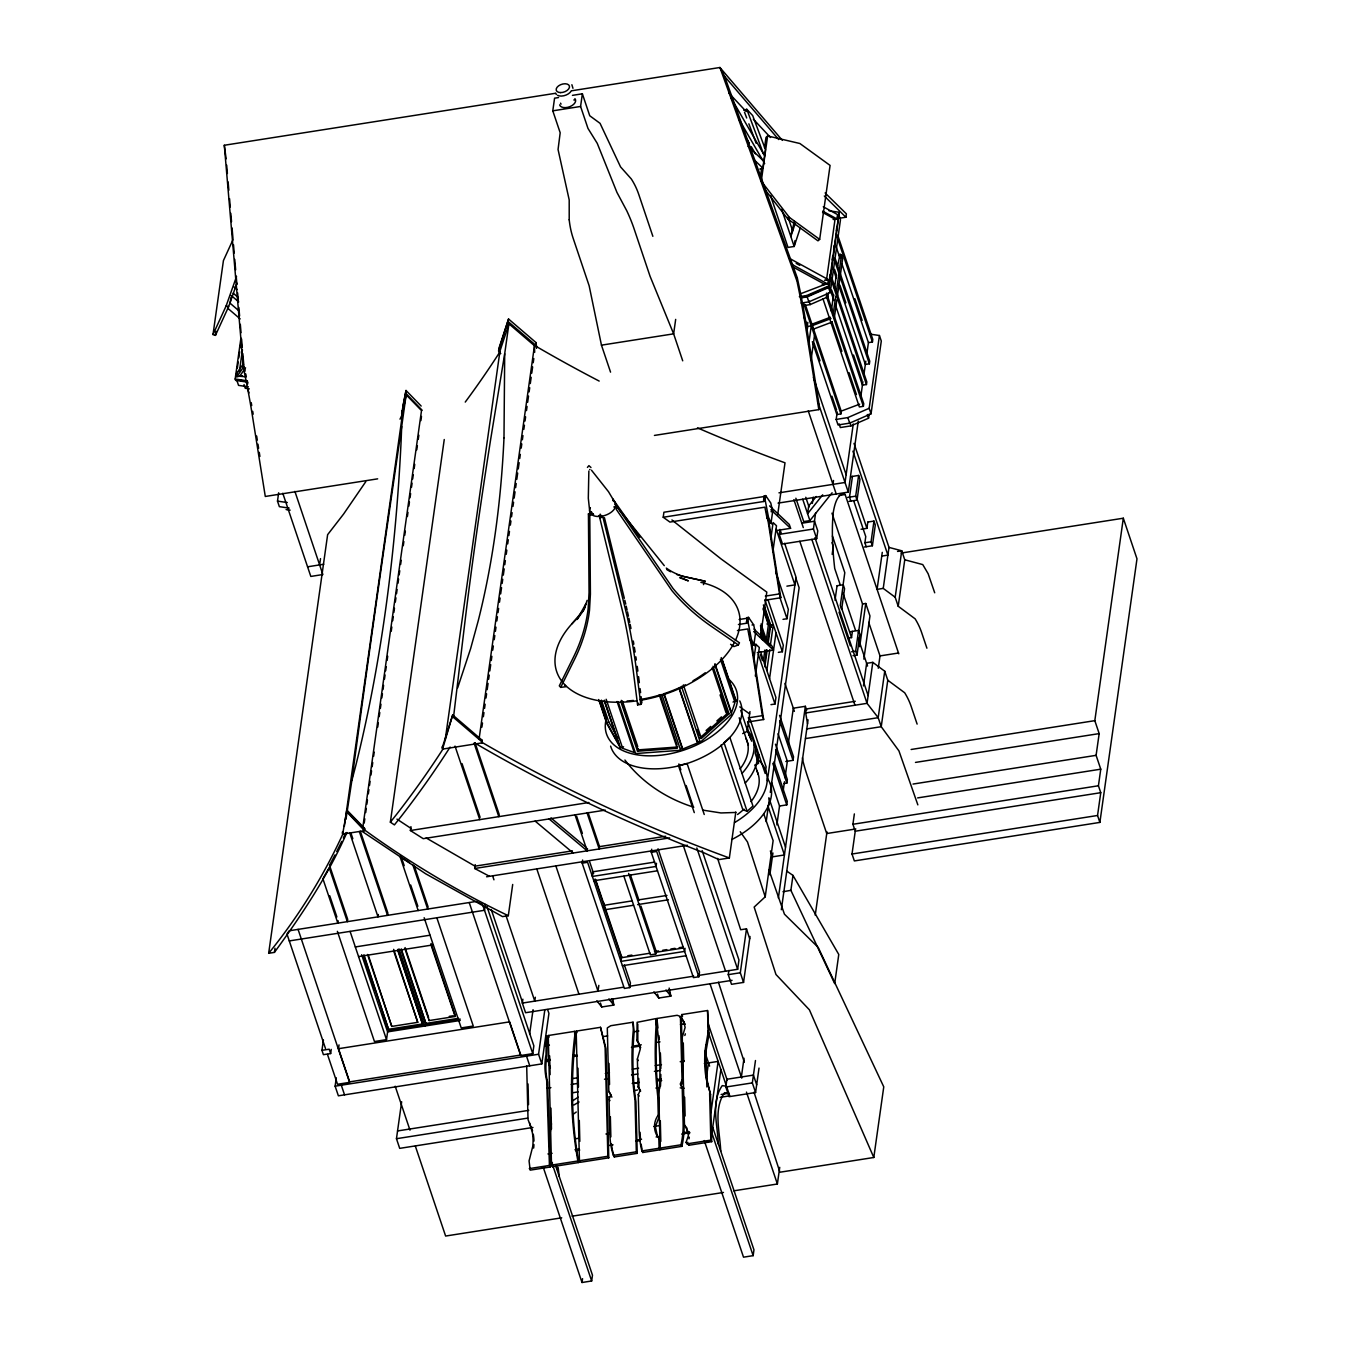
<?xml version="1.0" encoding="UTF-8"?>
<svg xmlns="http://www.w3.org/2000/svg" width="1350" height="1350" viewBox="0 0 1350 1350"><rect width="100%" height="100%" fill="white"/><g stroke="black" fill="none" stroke-linecap="round" stroke-linejoin="round"><path stroke-width="1.5" d="M503.989 437.805L504.697 353.784L508.916 323.814L534.465 345.718L534.684 352.316M347.439 811.789L362.779 827.567L421.504 410.569L406.164 394.791L401.692 426.532L401.001 443.424A3033.518 1346.625 60 0 1 355.506 766.631L351.861 780.486L345.971 819.281M611.888 1097.145L608.85 1091.408L607.298 1027.907L610.774 1025.713L633.083 1022.203L634.179 1031.721M453.499 717.39L464.805 622.958A1806.823 156.617 -75.8 0 1 490.573 439.898L504.697 353.784M351.861 780.486L353.666 766.918A3033.518 81.253 -80.1 0 1 399.178 443.728L401.692 426.532M858.499 632.796L862.532 603.973L831.971 513.169M859.68 646.684L865.755 603.467L862.532 603.973M236.925 283.179L228.622 306.669L215.46 335.374L213.013 334.547L223.425 260.584L233.078 239.524M215.46 335.374L216.034 331.256M230.951 297.439L230.124 303.261L239.119 310.973M247.86 382.185L235.642 380.396L235.17 379.012L240.924 338.124M236.216 376.312L236.79 372.212M237.364 368.128L238.224 362.002M238.815 357.902L239.676 351.776M240.249 347.692L241.11 341.55M242.511 375.823L236.824 376.718L237.431 372.364L243.371 363.842M239.304 372.077L242.443 349.802M377.663 478.845L265.292 496.462L252.433 415.901A207.512 47.301 81.1 0 0 243.759 369.478L243.776 364.702M289.17 508.106L279.366 506.655L277.493 501.12L278.657 492.801M319.629 564.891L320.507 558.63M346.916 832.494C328.118 875.458 301.877 914.76 274.421 952.391L268.667 953.302L327.628 534.667L343.609 514.029L365.766 481.68M274.421 952.391L275.012 948.24M342.394 833.304L342.63 831.651L342.664 834.114L364.534 830.689L364.483 828.225L346.882 810.084L342.664 834.114M402.317 415.378L402.047 410.687L402.705 412.627L344.334 826.369M346.882 810.084L346.646 811.738L364.534 830.689M401.659 413.438L406.029 390.488L421.166 406.063M338.175 920.818L337.837 923.147L322.903 878.766L328.252 869.147M331.239 1049.389L330.649 1053.54L323.409 1054.671L321.958 1050.334L323.426 1039.939M364.23 823.011L364.821 818.842M365.698 812.582L366.289 808.414M366.863 804.246L367.453 800.077M368.331 793.817L368.921 789.649M369.512 785.481L370.102 781.312M370.98 775.052L371.571 770.884M372.161 766.716L372.735 762.548M373.629 756.287L374.203 752.119M377.73 727.093L378.321 722.925M379.198 716.681L379.789 712.513M380.379 708.328L380.97 704.16M381.848 697.916L382.438 693.748M383.012 689.563L383.602 685.395M384.48 679.151L385.071 674.983M385.661 670.815L386.252 666.63M387.129 660.386L387.72 656.218M391.247 631.192L391.821 627.024M392.715 620.764L393.289 616.596M393.879 612.428L394.47 608.259M395.348 601.999L395.938 597.831M396.529 593.663L397.119 589.494M397.997 583.234L398.587 579.066M399.161 574.898L399.752 570.729M400.629 564.469L401.22 560.301M403.279 545.704L403.869 541.536M404.747 535.292L405.337 531.124M407.396 516.527L407.97 512.359M408.864 506.098L409.438 501.93M410.029 497.762L410.619 493.594M411.497 487.333L412.087 483.165M412.678 478.997L413.269 474.829M414.146 468.568L414.737 464.4M416.779 449.803L417.369 445.635M418.247 439.374L418.837 435.206M420.896 420.609L421.487 416.441M364.264 829.862L364.483 828.225M338.496 1048.697L509.625 1021.849L520.779 1055.025L349.65 1081.873L338.496 1048.697L339.019 1044.9M547.627 1009.564L548.927 1013.411L541.806 1063.901L338.377 1095.812L335.121 1086.176L336.302 1077.823M450.107 747.073A1327.725 1034.893 8 0 1 401.152 816.429L394.419 824.901L390.369 822.184L444.251 439.526M378.337 914.507L378.017 916.853L349.802 833.051M605.239 810.118L423.225 838.671L410.383 830.52L410.94 826.639M337.382 931.348L374.456 1041.525L386.505 1039.635L387.602 1031.872L361.648 954.737M397.913 949.404L422.837 1024.92L388.834 1030.253L363.909 954.737M393.677 949.354L417.741 1022.338L391.77 1026.422L368.364 955.429M442.159 747.934L452.689 714.977L482.034 740.154L482.203 742.871L442.547 749.098L452.689 714.977M442.547 749.098L442.378 746.381M500.766 353.565L499.449 353.767L498.876 348.418L508.545 319.005L536.034 342.596L536.591 347.946L536.034 342.596M445.399 738.467L499.956 351.135L508.916 323.814M498.521 351.017L508.545 319.005M532.946 1127.453L399.701 1148.361L396.461 1138.708L401.659 1101.769M569.211 219.797L569.194 199.901L558.056 149.496L560.183 132.773L552.791 110.835L554.58 98.179L558.546 97.554M460.181 1019.064L426.195 1024.397L401.271 948.881M431.038 943.498L455.237 1015.453L455.102 1016.483L429.131 1020.566L429.266 1019.52M479.031 739.294L534.465 345.718M481.899 727.144L482.49 722.992M483.368 716.732L483.958 712.581M484.549 708.413L485.123 704.244M486 698.001L486.591 693.833M487.181 689.664L488.059 683.421M488.649 679.252L489.24 675.084M489.814 670.933L490.708 664.673M491.282 660.521L491.873 656.353M492.75 650.109L493.341 645.941M494.218 639.697L494.809 635.529M495.399 631.361L495.973 627.193M496.851 620.949L497.441 616.781M498.032 612.613L498.623 608.445M499.5 602.201L500.091 598.033M500.664 593.882L501.559 587.621M502.132 583.47L502.723 579.302M503.314 575.134L504.191 568.89M504.782 564.722L505.356 560.554M506.25 554.31L506.824 550.142M507.701 543.898L508.292 539.73M508.882 535.562L509.473 531.411M510.351 525.15L510.941 520.999M511.515 516.831L512.106 512.663M512.983 506.419L513.574 502.251M514.164 498.083L515.042 491.839M515.633 487.671L516.206 483.502M516.797 479.351L517.674 473.091M518.265 468.939L519.142 462.679M519.733 458.528L520.324 454.359M521.201 448.116L521.792 443.947M522.366 439.779L522.956 435.611M523.834 429.368L524.424 425.199M525.015 421.031L525.606 416.863M526.483 410.619L527.057 406.451M527.648 402.3L528.525 396.039M529.116 391.888L529.706 387.72M530.297 383.552L531.174 377.308M531.748 373.14L532.642 366.896M533.216 362.728L533.807 358.56M482.203 742.871L482.034 740.154M682.712 360.821L673.633 333.838L650.059 276.261L634.112 228.876A103.072 40.196 53.7 0 0 626.771 210.769L616.95 192.409L597.24 143.336L587.976 128.419L580.584 106.464L582.373 93.808L572.451 95.361M489.544 876.319L474.677 868.489L475.217 864.608M485.342 904.466L484.515 910.288L289.288 940.916M362.256 831.482L425.604 873.737L502.538 916.616L508.309 915.705L512.696 884.469M732.054 980.336L525.572 1012.719L522.332 1003.084L522.872 999.202M641.098 696.667L641.874 702.675L640.811 704.379L637.588 704.886L633.504 672.705A151.369 34.509 81.1 0 0 630.906 654.362L629.927 648.253A151.301 34.476 81.1 0 0 624.24 618.165L599.721 517.708L600.227 514.131M529.639 1033.931L533.064 1009.699M535.326 997.245L534.786 1001.126L505.997 915.604M469.226 902.543L520.712 1055.531L532.761 1053.641L533.858 1045.879L486.945 906.491M541.806 1063.901L538.566 1054.249L544.826 1009.834M624.409 965.031L630.433 982.935L629.775 987.592L624.341 988.453L582.171 863.156L582.609 860.034M549.062 818.927L587.149 850.854L587.469 848.526M548.859 1142.1L551.458 1123.639M550.412 1158.435L551.239 1152.647M675.675 319.393L673.633 333.838L601.459 345.161L589.157 285.812L573.21 238.427A103.072 73.423 -61.8 0 1 569.211 219.797M633.504 905.259L604.749 909.765L603.686 902.711M663.221 517.252L663.913 512.241L764.488 496.462L763.779 501.474L663.221 517.252L669.921 522.079L764.893 507.178L767.053 518.333L769.5 522.754L771.103 522.501L772.673 511.447L770.783 503.01L765.686 495.619L764.083 495.872L763.779 501.474M598.826 985.382L598.016 991.204L555.846 865.907M621.608 956.711L620.949 961.386L684.619 951.396L685.058 948.291M555.896 1166.484L592.481 1275.21L591.654 1280.981L582.019 1282.5L582.559 1278.653M658.024 848.779L699.519 972.084L698.861 976.759L693.444 977.603L651.274 852.306L651.712 849.201M656.471 863.342L656.033 866.447L592.363 876.437L593.021 871.779L654.632 862.11M760.472 176.512L761.619 168.278M764.522 147.707L765.973 137.43L767.644 135.945L799.875 143.505L830.081 165.409L819.669 239.372L817.982 240.84L787.776 218.936L764.724 189.27M759.831 169.054L762.851 168.109L765.45 149.597L752.676 115.56L746.786 109.283L743.766 110.227M761.265 181.204L767.644 135.945M623.886 876.217L650.346 954.855L655.763 954.011L656.151 951.294L640.929 906.086M791.117 234.63L794.408 221.316M794.998 240.621L794.171 246.459L788.012 247.421L770.529 195.514M738.416 624.527L746.634 623.227L746.938 617.625L748.541 617.372L753.638 624.763L755.511 633.201L753.958 644.271L752.355 644.524L749.908 640.102L747.748 628.948L737.421 630.568M746.634 623.227L746.938 617.625M753.958 644.271L751.511 639.849L747.951 621.523L748.541 617.372M771.103 522.501L768.656 518.079L765.096 499.753L765.686 495.619M654.429 435.426L818.826 409.624L805.95 329.062A207.512 47.301 81.1 0 0 797.276 282.639L797.091 277.29L724.612 76.376L719.921 67.5L572.079 90.703M753.924 658.716L755.949 644.321L751.933 644.962M770.783 539.004L773.094 522.568L776.503 525.758L772.774 552.234M475.031 743.158A1327.725 1034.893 8 0 0 703.401 852.559L718.909 859.596L729.354 857.959L735.817 812.008M747.292 730.586L749.976 711.551M760.472 637.014L766.8 592.11L721.119 558.967L671.929 519.969M777.651 515.008L785.008 462.814A1322.595 1030.894 8 0 1 697.461 427.849M755.325 676.046L759.341 647.528L755.949 644.321M806.659 330.666L807.84 322.312M801.681 523.26L814.539 521.235L817.779 530.888L816.683 538.65L782.494 544.016L779.237 534.381L779.794 530.483M763.374 660.555L764.944 649.991M766.108 641.689L768.538 623.734L763.273 608.057M808.616 344.655L811.266 325.873L807.249 326.498M832.174 322.043L812.869 329.316L811.941 324.202L830.402 317.25M706.472 1077.266L708.497 1062.906M764.505 664.318L766.547 649.738M767.424 643.511L770.074 624.763L763.391 604.918M764.842 666.816L767.188 650.177M768.066 643.933L770.698 625.202M812.869 329.316L813.105 327.662M755.258 752.726L756.135 746.499M766.834 670.511L769.77 649.704M770.344 645.536L773.28 624.729L769.264 625.354M810.979 360.551L814.506 335.509M757.974 760.809L758.852 754.566M769.551 678.577L775.997 632.796M750.009 936.478L743.546 982.412L731.498 984.302L728.258 974.649L728.831 970.481M826.504 279.939L835.042 219.223L822.572 212.406M710.927 1112.67L718.133 1061.387L704.346 1063.564M822.083 284.901L827.752 284.006L828.377 279.652L789.176 258.221M833.136 219.527L836.933 218.919L837.54 214.582L823.281 206.786M829.541 278.691L830.115 274.539M832.174 259.976L832.748 255.808M833.642 249.581L834.216 245.413M836.274 230.867L836.848 226.699M833.962 300.544L828.816 285.879L839.194 212.287L829.001 210.786M803.064 305.707L810.169 304.594L827.752 296.916L828.326 292.866M710.758 1141.273L720.866 1069.487M801.124 303.075L808.886 301.86L830.233 292.545L840.476 219.763L839.227 216.067M697.832 975.544L737.64 969.3L738.956 960.002L702.135 850.618M770.985 704.633L775.001 704.008L775.929 697.511L760.523 651.763M778.342 652.354L782.376 651.729L783.287 645.233L767.897 599.484M783 619.346L787.016 618.722L788.333 609.424L775.609 571.641M831.279 311.074L833.591 294.604M834.469 288.444L836.207 276.092M837.641 265.798L840.122 253.935M818.826 409.624L819.298 406.249L806.929 328.826A211.849 48.279 81.1 0 0 798.069 281.458L797.293 277.864M839.666 218.211L845.91 217.232L846.383 213.857L825.12 192.966M743.546 982.412L740.306 972.759L746.483 928.918M767.357 780.671L796.011 577.108L784.637 543.308M833.102 314.803L835.717 296.291M836.291 292.174L841.506 255.133L839.092 255.521M759.021 1068.086L755.578 1092.521L729.067 1096.672L725.827 1087.037L726.908 1079.257L753.435 1075.106L756.675 1084.742M834.266 318.279L836.882 299.751M837.456 295.633L842.67 258.609L841.506 255.133M766.192 821.644L769.416 798.677M770.31 792.399L799.116 587.79L795.876 578.154M812.329 503.415L813.206 497.205M816.683 538.65L813.442 529.014L815.569 513.051M754.026 1092.217L779.912 1172.222L873.804 1157.49L809.409 1009.834L775.963 974.498L754.161 907.082L765.214 896.822L773.128 840.645L763.712 813.763M741.369 1076.996L744.019 1058.248M769.837 874.884L772.926 852.964M776.874 824.884L779.524 806.136M788.333 743.631L793.311 708.193L805.359 706.303L806.659 710.167M783 792.028L784.451 781.751M785.025 777.651L787.337 761.231L778.072 733.708M869.619 334.058L879.424 335.509L881.297 341.044L871.037 413.826L849.707 423.141L838.046 424.963L836.173 419.428L837.236 411.936M784.08 783.523L786.864 783.084L787.354 779.591L775.457 744.204M812.362 341.736L836.865 414.534L840.881 413.91L841.252 411.311L805.494 305.049M771.559 782.325L779.541 806.017L786.763 804.887L787.269 801.394L773.972 761.889M785.818 761.467L793.041 760.337L793.53 756.827L779.574 715.348M832.984 484.363L833.524 480.482M755.578 1092.521L752.338 1082.886L755.477 1060.526M778.376 898.003L805.359 706.303M807.519 723.684L805.697 712.969L806.271 708.986L855.292 701.291M781.329 909.731L808.059 719.82M832.157 554.394L833.271 546.413L831.988 542.599M853.267 424.001L845.033 482.473L778.95 492.834M792.973 875.408L838.772 954.467L834.688 983.576L790.881 890.325L792.973 875.408L786.662 871.02M860.591 398.183L862.903 381.729M863.781 375.553L865.806 361.159M866.683 354.983L868.421 342.63L841.911 263.874M778.039 503.128L848.273 492.109L858.279 421.132M835.009 600.244L837.051 585.731M852.441 476.398L849.521 497.138L850.854 501.086M822.943 298.738L859.359 406.957L863.376 406.316L863.747 403.734L826.656 293.541M835.279 304.476L862.431 385.155L866.447 384.531L866.818 381.932L831.718 277.644M838.198 283.753L865.35 364.433L869.366 363.808L869.737 361.209L835.296 258.896M868.421 342.63L872.438 342.006L872.792 339.407L837.709 235.136M843.041 585.141L844.796 572.704L832.444 536.017M843.227 584.769L840.308 605.492L841.641 609.441L844.56 588.718L843.227 584.769L837.202 585.714M848.998 501.373L857.031 500.124L855.697 496.159L858.617 475.436L850.584 476.702M871.037 413.826L869.181 408.291L879.424 335.509M857.031 500.124L859.95 479.385L858.617 475.436M839.092 423.849L840.324 427.545L850.972 425.874L868.573 418.196L869.147 414.129M704.261 1140.547L743.513 1257.171L753.148 1255.652L753.958 1249.864L712.716 1127.317M847.614 638.212L851.529 637.588L852.407 631.378M861.047 529.234L866.919 528.322L867.814 522.045M733.843 1190.818L777.381 1184.001L779.726 1167.328M815.231 915.216L826.976 831.87M852.981 655.712L856.997 655.087L855.664 651.139L858.583 630.416L850.551 631.665M864.354 547.02L872.387 545.754L871.054 541.806L873.973 521.083L867.949 522.028M856.997 655.087L859.916 634.365L858.583 630.416M872.387 545.754L875.306 525.032L873.973 521.083M863.865 659.121L869.957 615.954L865.755 603.467M863.443 685.935L866.632 663.322L872.809 662.361L884.739 671.22L887.777 680.231L881.229 726.705L898.931 750.887L917.848 804.87M882.276 552.352L877.078 589.359L883.237 588.398L895.185 597.257L898.222 606.268L915.114 618.823A89.792 69.981 8 0 1 921.645 632.593L926.91 648.202M872.809 662.361L867.037 703.333L878.192 717.677L881.229 726.705L805.494 738.585M883.237 588.398L888.992 547.358L854.01 443.391M901.243 553.044L1123.318 518.214L1136.987 558.833L1099.879 822.403L854.347 860.929L852.019 854.01L855.242 831.212L852.913 824.276L854.364 813.915M878.276 668.233L880.014 655.914L868.725 622.367M884.739 671.22L878.192 717.677L806.541 728.933M895.185 597.257L901.733 550.783L889.009 547.408M898.222 606.268L904.753 559.794L901.733 550.783L897.564 551.441M873.804 1157.49L883.761 1086.851L818.201 947.413L784.451 914.186L768.892 869.771M1099.879 822.403L1097.55 815.484L1100.756 792.686L1098.428 785.767L1100.756 769.179L1096.099 755.342L1099.17 733.607L1094.816 720.664L1123.318 518.214M587.436 467.421L588.921 465.649L590.979 467.522M689.023 1138.843L689.293 1137.156M402.84 406.654L406.029 390.488M402.469 413.556L406.164 394.791M683.691 1021.461L681.801 1018.541L681.699 1014.576L707.552 1010.526L708.109 1032.547L705.392 1048.123A140.4 118.463 -30.5 0 0 706.134 1078.431L710.539 1094.58L711.72 1141.661L688.956 1145.239L686.036 1142.454L688.382 1135.62L686.61 1127.722M707.552 1010.526L709.02 1034.1L706.286 1049.676A140.4 118.463 -30.5 0 0 707.046 1079.983L710.539 1094.58M585.731 604.277L584.246 608.934L587.115 600.345M790.847 236.571L795.15 223.476M800.398 227.526L794.171 246.459L781.701 209.368M659.273 694.811L677.278 748.322L637.521 751.208L638.415 748.558M618.182 701.747L635.614 753.553L680.636 750.279L681.699 747.09L663.913 694.221M684.821 1035.484L685.378 1033.83M213.013 334.547L226.176 305.826L236.537 276.48M457.65 687.859L470.644 648.557L478.204 620.865A1806.823 874.969 54.5 0 0 503.989 437.805M585.562 604.412L577.074 619.481L584.111 609.592M400.022 419.192L402.418 414.079M343.457 832.714C323.73 875.846 298.569 916.481 268.667 953.302M343.356 837.996L345.752 832.849M703.451 584.634L705.122 581.226L683.741 576.517A151.369 88.881 -77.2 0 1 676.738 574.476M588.431 513.911L589.056 592.532L588.144 608.732A151.301 119.374 -41.3 0 1 582.053 636.12L580.163 641.587A151.369 119.424 -41.3 0 1 573.21 657.754L559.322 685.851L560.672 687.386L574.577 659.289A151.369 119.424 -41.3 0 0 581.513 643.123L583.403 637.673A151.301 119.374 -41.3 0 0 589.494 610.267L590.406 594.067L589.781 515.447L588.431 513.911L591.789 512.207M336.707 851.563L341.736 841.421M686.947 1143.99L687.842 1142.269M617.271 507.009L616.157 509.153L671.895 590.591A151.301 104.979 27.6 0 0 692.432 611.617L697.022 615.533A151.369 105.03 27.6 0 0 711.636 626.552L738.349 644.946L739.462 642.803L712.749 624.409A151.369 105.03 27.6 0 1 698.136 613.389L693.546 609.491A151.301 104.979 27.6 0 1 673.009 588.465L617.271 507.009L613.794 506.959M329.721 864.945L334.986 854.938M640.575 1091.306A6.429 5.417 -30.5 0 0 640.423 1090.665L638.077 1086.817L637.369 1059.058L640.237 1049.203L638.702 1043.128M638.803 1043.246L636.913 1040.327L637.099 1022.321L655.83 1018.626L656.033 1026.608A499.719 421.639 -30.5 0 0 657.788 1096.689L658.26 1115.117C652.826 1122.289 653.299 1132.785 659.728 1139.214L659.998 1149.778L642.803 1152.478L641.891 1150.942A122.259 103.157 -30.5 0 1 639.174 1130.743L638.263 1094.496L639.579 1091.779A6.429 5.417 -30.5 0 0 639.512 1089.112L638.077 1086.817M637.588 704.886L638.651 703.181M637.791 1024.11L637.824 1041.879M236.824 376.718L243.945 366.491M245.565 367.791L239.659 376.279L245.852 376.785M390.369 822.184L396.748 814.168A1322.595 1030.894 8 0 0 443.256 748.609M816.244 496.513L808.701 505.963L807.604 513.742L822.69 494.826M795.876 498.234L803.739 521.572L809.916 520.611L832.106 492.784M682.037 1079.933L680.248 1084.067L683.134 1089.146L684.045 1125.394A101.638 85.742 -30.5 0 1 681.885 1146.353L661.028 1149.626L660.116 1148.074L658.834 1096.521A412.391 347.946 -30.5 0 0 657.079 1026.439L656.876 1018.474L677.16 1015.301L680.417 1016.432L682.037 1079.933L682.948 1081.468L681.159 1085.603L682.56 1088.64M571.877 623.869L583.099 610.689M634.179 1031.721A375.587 316.896 -30.5 0 0 635.934 1101.803L637.234 1153.356L614.317 1156.95L613.406 1155.397A92.998 78.469 -30.5 0 1 609.93 1135.333L609.036 1099.086L611.01 1094.918L608.85 1091.408M706.101 730.536L710.708 726.435M716.85 720.951L721.457 716.85M729.034 713.812L727.549 713.273L699.908 737.927L701.392 738.467L729.034 713.812L713.019 666.259M679.59 690.036L696.735 740.947L700.296 742.247L731.582 714.336L714.825 664.521M747.107 811.283L752.962 806.051L729.877 737.421L724.022 742.652L747.107 811.283L742.854 809.73L721.069 745.031M787.776 218.936L789.463 217.468L819.669 239.372M571.759 1101.397L578.154 1097.196M573.311 1114.206L576.281 1112.012M589.629 469.597L589.984 469.479M755.274 765.248L758.548 763.256L755.241 753.452M573.919 1104.975L579.066 1101.988M589.781 515.447L593.156 513.759M742.669 733.607L747.967 730.941L750.566 738.653M799.335 296.679L806.692 295.532L828.816 285.879M808.802 295.549L828.36 287.01L830.233 292.545M836.173 419.428L847.834 417.589L869.181 408.291M599.484 700.92L606.825 722.722L608.749 721.929L617.844 738.248M598.708 699.519L606.741 723.431L620.477 748.069L623.565 746.803M733.033 702.067L736.104 700.819L722.031 658.969M681.699 747.09L682.763 749.014L697.798 742.871L679.303 687.909M799.808 294.047L824.917 284.445L792.45 266.692M811.704 325.856L831.009 318.583M841.185 411.126L859.663 404.173M738.349 644.946L733.911 646.583L730.586 644.304M606.977 1097.533L610.538 1096.251M633.707 1090.716L637.673 1089.956M782.966 891.759L790.881 890.325M243.354 367.656L224.302 145.26L555.407 93.302M573.817 99.984L575.184 99.765M552.791 110.835L580.584 106.464M824.58 280.243L828.377 279.652M801.191 297.236L807.03 296.325M801.647 297.776L807.148 296.916L829.288 287.263L839.194 212.287M599.721 517.708L602.944 517.202L627.446 617.676A151.301 34.476 81.1 0 1 633.15 647.747L634.129 653.856A151.369 34.509 81.1 0 1 636.711 672.199L640.811 704.379M307.581 566.798L323.781 564.249M763.492 500.006L765.096 499.753M839.109 495.433L845.134 494.488L898.763 653.805M847.665 497.424L855.697 496.159M771.053 511.701L772.673 511.447M767.053 518.333L768.656 518.079M776.436 530.533L790.577 528.322L789.294 524.458L769.567 505.896M779.237 534.381L813.442 529.014M865.029 542.751L871.054 541.806M881.871 556.065L887.912 555.12L852.913 451.17M786.898 586.153L794.931 584.888L776.183 529.2M765.349 596.109L779.507 593.899L780.806 597.746L764.623 600.294M739.125 619.515L747.343 618.216M746.347 621.776L747.951 621.523M752.034 625.016L753.638 624.763M766.935 623.987L768.538 623.734M770.074 624.763L768.454 625.016L763.121 609.137M749.908 640.102L751.511 639.849M764.708 639.9L766.311 639.647L761.029 623.97M757.266 652.624L773.432 650.076L772.133 646.228L753.941 629.083M851.648 651.763L855.664 651.139M880.014 655.914L898.493 653.012M748.204 717.879L762.362 715.652L763.661 719.516L747.478 722.048M805.697 712.969L867.037 703.333L811.856 539.409M363.352 829.254L364.77 829.035M911.132 749.486L1094.816 720.664M410.383 830.52L588.938 802.508M915.486 762.413L1099.17 733.607M913.005 784.063L1096.099 755.342M572.434 850.871L474.998 866.16L426.144 837.945M599.383 846.653L665.719 836.241M917.662 797.901L1100.756 769.179M474.677 868.489L669.667 837.894M486.591 876.774L687.437 845.269M582.171 863.156L587.604 862.296L629.775 987.592M651.274 852.306L656.691 851.462L698.861 976.759M852.913 824.276L1098.428 785.767M855.849 828.967L826.706 833.541L807.671 776.976A89.792 20.469 81.1 0 1 803.115 761.754L802.423 757.721M855.242 831.212L1100.756 792.686M593.814 880.774L657.501 870.784M852.019 854.01L1097.55 815.484M603.298 905.428L632.053 900.906M638.212 899.944L666.967 895.438M355.32 946.941L430.026 935.213M637.622 904.601L668.436 899.775M358.56 956.576L433.282 944.865M627.767 955.749L631.867 955.108M654.463 951.564L658.581 950.923M662.681 950.282L666.782 949.624M670.899 948.983L675 948.341M679.117 947.7L683.218 947.059M650.227 953.184L621.472 957.707L594.996 879.069M656.387 952.222L683.083 948.037M622.401 965.722L686.087 955.733M522.332 1003.084L623.498 987.204M629.691 986.243L693.714 976.185M449.246 1016.381L453.246 1015.757M728.258 974.649L740.306 972.759M388.986 1029.223L422.972 1023.891M426.347 1023.368L458.342 1018.339M387.602 1031.872L460.249 1020.465M321.958 1050.334L329.181 1049.203L330.649 1053.54M596.835 1000.839L601.746 1006.982L613.794 1005.092L612.782 998.983M653.889 991.896L658.8 998.038L670.849 996.131L669.161 988.065M548.252 1035.517L574.627 1031.366L575.657 1037.391A532.221 449.061 -30.5 0 0 578.779 1162.536L552.42 1166.67L551.509 1165.118L548.252 1035.517L549.163 1037.053M576.18 1031.13L600.514 1027.316L606.015 1048.68L608.766 1157.828L580.348 1162.283L579.437 1160.73L576.18 1031.13L577.091 1032.666M545.231 1045.71L549.399 1045.052M603.484 1036.564L607.635 1035.922M634.686 1031.67L638.837 1031.029M680.451 1024.498L684.602 1023.84M335.121 1086.176L538.566 1054.249M545.586 1059.817L549.754 1059.159M572.636 1055.565L576.788 1054.924M632.964 1046.115L641.284 1044.799M655.847 1042.521L659.998 1041.862M546.176 1060.813L550.344 1060.155M573.227 1056.561L577.378 1055.919M631.462 1047.431L639.782 1046.132M572.029 1078.667L578.273 1077.688M605.306 1073.436L609.474 1072.778M632.357 1069.2L638.584 1068.221M655.222 1065.606L661.466 1064.627M680.197 1061.691L684.349 1061.033M547.003 1088.235L550.867 1087.628M571.219 1084.438L577.446 1083.459M604.496 1079.224L608.648 1078.566M631.53 1074.971L637.774 1073.993M654.413 1071.394L660.656 1070.415M571.86 1092.876L578.104 1091.897M632.188 1083.409L638.415 1082.43M657.146 1079.494L661.298 1078.836M397.558 1130.946L528.727 1110.358M396.461 1138.708L527.631 1118.138M725.827 1087.037L752.338 1082.886M721.153 1094.479L728.865 1093.264L724.612 1092.656C713.019 1109.076 719.989 1132.312 720.731 1151.094M720.09 1097.347L729.726 1095.846L707.923 1031.012M574.729 1138.894L578.88 1138.236M605.931 1134L610.082 1133.342M653.771 1126.491L660.015 1125.512M547.948 1153.946L552.116 1153.305M574.999 1149.711L579.15 1149.053M637.403 1139.923L641.554 1139.265M656.117 1136.987L660.285 1136.329M683.167 1132.734L689.411 1131.756M575.589 1150.706L579.741 1150.048M608.867 1145.475L613.018 1144.834M635.901 1141.239L640.069 1140.581M681.666 1134.067L689.985 1132.751M529.267 1168.611L549.433 1165.438L550.344 1166.991L530.179 1170.146L529.065 1160.899L532.727 1146.555A60.615 51.148 -30.5 0 0 532.373 1132.701L529.487 1122.812M551.509 1165.118L577.884 1160.983L578.796 1162.519M579.437 1160.73L607.854 1156.275L608.766 1157.828M613.406 1155.397L636.322 1151.803L637.234 1153.356M641.891 1150.942L659.087 1148.243L659.998 1149.778M660.116 1148.074L680.974 1144.8L681.885 1146.353M686.036 1142.454L688.044 1143.703L710.809 1140.126L711.72 1141.661M541.553 1167.817L545.417 1167.21M704.97 1142.184L708.834 1141.577M561.735 1217.818L445.618 1236.043L415.361 1146.15M572.096 1216.198L723.465 1192.455M560.672 687.386L566.106 686.678L564.756 685.142M635.293 1082.919L639.343 1082.43M677.717 746.989L637.959 749.891L621.287 700.346M657.619 1080.81L661.702 1080.608M655.914 1088.049L659.998 1087.847M735.767 812.464L720.967 812.953L702.911 810.135M680.214 1087.864L684.129 1088.235M235.17 379.012L247.387 380.801M238.646 380.126L242.561 380.7M248.349 386.826L238.545 385.374L236.672 379.839M249.328 388.901L245.278 388.294L244.046 384.598M277.493 501.12L287.297 502.554M286.099 509.574L290.149 510.165M705.122 581.226L686.374 577.125A151.369 88.881 -77.2 0 1 675.996 573.683L672.671 572.046A151.301 88.83 -77.2 0 1 666.276 568.08M904.753 559.794L922.759 564.587L928.142 573.733L934.706 592.785M679.86 1016.938L681.362 1018.221L682.948 1081.468M693.782 807.199C666.917 798.846 641.942 782.578 624.932 760.033M226.176 305.826L228.622 306.669M679.624 577.699L688.365 580.871L680.974 577.682M726.502 1086.227L722.25 1085.619C710.657 1102.039 717.609 1125.276 718.352 1144.058M670.68 571.759L670.039 571.455A151.301 88.83 -77.2 0 1 666.799 569.582M508.309 915.705C457.616 891.354 409.185 862.38 363.69 829.339M822.673 211.123L836.933 218.919M796.196 263.385L799.757 265.326M792.112 264.516L827.752 284.006M409.573 862.616L399.971 856.423L418.179 910.541M411.345 828.613L396.951 819.129M739.8 706.894L749.638 713.88M887.777 680.231L904.686 692.769A89.792 69.981 8 0 1 911.216 706.539L917.123 724.106M550.969 817.914L585.883 847.192M535.14 821.104L573.227 853.031M508.174 321.604L535.663 345.178M234.107 286.926L237.094 289.491M233.162 293.152L237.904 297.219M231.221 295.481L238.714 301.911M227.509 308.053L240.182 318.921M452.469 716.546L481.815 741.707M770.867 509.743L790.577 528.322M768.859 521.218L771.795 523.986M753.722 631.513L773.432 650.076M751.714 642.988L754.65 645.756M748.136 146.34L762.666 160.144M754.397 160.059L762.851 168.109M845.91 217.232L825.474 197.168A211.849 48.279 81.1 0 1 824.31 195.986M405.641 393.238L422.145 410.231M729.017 93.201L746.179 111.527M753.334 119.171L770.513 137.498M664.284 565.667L614.706 504.107M782.359 140.366L719.921 67.5L796.871 280.817M724.612 76.376L778.697 139.523M683.589 1021.342L685.125 1027.418L682.256 1037.272L684.467 1124.904L689.209 1133.882M686.542 1127.824L684.467 1124.904M665.938 990.006L670.849 996.131L668.773 990.006M608.884 998.949L613.794 1005.092L611.736 998.949M657.517 1136.042L659.728 1139.214M762.548 182.857L789.463 217.468M591.486 470.205L608.513 491.721L614.571 501.879M681.801 1018.541L685.142 1024.346M636.913 1040.327L640.727 1047.634M740.239 831.735L747.478 841.961L765.214 896.822M612.613 498.656L639.883 537.3M708.109 1032.547L709.02 1034.1M681.699 1014.576L682.611 1016.128M656.876 1018.474L657.973 1027.991M655.83 1018.626L656.944 1028.143A499.719 421.639 -30.5 0 0 658.699 1098.225L659.002 1110.51M688.044 1143.703L688.956 1145.239M637.369 1059.058L638.28 1060.594M658.26 1115.117L659.171 1116.653L655.374 1126.659L657.349 1135.89M638.263 1094.496L639.174 1096.048M609.036 1099.086L609.947 1100.638M731.295 98.297L764.589 155.739M738.72 118.834L764.674 163.62M747.124 139.489L749.199 143.066M751.275 146.661L755.426 153.816M571.877 84.729L572.957 88.29M732.561 693.596L734.586 697.224L721.237 657.585M734.147 697.292L736.104 700.819M696.735 740.947L697.798 742.871M606.825 722.722L618.958 744.474L604.277 700.869M746.786 109.283L763.526 153.934M744.491 112.168L746.685 117.99M748.862 123.812L756.152 143.235M837.996 239.692L872.438 342.006M854.871 298.721L862.161 320.372M836.021 246.392L839.936 258.019M833.608 257.546L869.366 363.808M834.587 269.359L836.578 275.265M839.886 285.103L845.842 302.805M832.899 268.009L836.207 277.847M830.689 278.269L866.447 384.531M831.667 290.081L833.659 295.988M853.521 355.016L862.127 380.599M826.504 293.22L827.752 296.916M867.324 414.501L868.573 418.196M826.301 296.139L863.376 406.316M831.904 321.671L841.877 351.321M849.083 372.752L856.423 394.538M788.046 217.215L792.653 230.867M808.92 300.898L810.169 304.594M849.741 422.179L850.972 425.874M806.692 295.532L808.886 301.86M847.834 417.589L849.707 423.141M803.807 303.716L840.881 413.91M814.05 343.069L820.024 360.788M831.938 396.208L836.578 409.978M803.756 316.153L807.739 327.966M856.896 498.538L866.919 528.322M813.358 377.325L846.129 474.694M853.723 500.867L865.755 536.608L864.894 542.767L866.211 546.733M817.611 401.001L848.273 492.109M808.245 410.839L836.224 493.999M840.088 584.432L834.722 568.502A92.796 21.144 81.1 0 1 833.355 511.937A92.796 21.144 81.1 0 1 845.134 494.488M842.754 592.397L855.495 630.231M858.178 638.196L867.561 666.073M805.764 497.273L809.038 506.993M841.506 607.821L851.529 637.588M802.71 499.213L809.916 520.611M814.978 537.638L868.134 695.571M839.008 612.141L850.365 645.891M793.884 499.669L803.284 527.58M799.808 541.299L854.972 705.223M779.962 529.386L781.296 533.368M779.659 596.835L787.016 618.722M652.86 236.317L638.904 194.856A103.072 73.423 -61.8 0 0 631.26 178.909L620.544 166.877L600.058 123.339L589.748 115.762L582.373 93.808M764.961 600.024L782.376 651.729M764.1 605.576L771.407 627.294M784.958 683.37L794.374 711.332M760.455 625.742L765.129 639.647M760.742 628.138L764.842 640.237M760.826 629.792L764.167 639.714M760.708 632.897L762.683 638.786M760.556 634.011L762.564 639.967M760.455 654.699L762.429 660.572M758.278 654.294L775.001 704.008M779.743 720.816L793.041 760.337M775.626 749.672L786.864 783.084M772.808 763.408L786.763 804.887M750.077 719.263L766.142 766.986L765.214 773.499L747.816 721.778M746.955 727.346L751.612 741.184M740.728 710.303L749.301 735.801M768.876 797.732L785.531 847.192M720.444 659.256L734.974 702.439L731.514 712.783L715.011 663.711M739.192 717.778L748.423 745.234M755.021 764.842L758.329 774.63M767.779 805.511L784.434 854.955L772.386 856.862L770.377 850.922M712.209 667.71L727.549 713.273M720.056 694.913L726.064 712.749M601.459 345.161L610.554 372.144M683.387 684.956L701.392 738.467M697.241 729.996L699.249 735.936M681.514 686.441L700.296 742.247M664.267 694.052L682.763 749.014M704.244 814.489L687.083 763.492L678.459 765.568L694.288 812.616M661.854 694.474L680.636 750.279M660.386 695.469L677.059 745.014M678.881 763.948L680.856 769.837M686.138 785.514L693.394 807.081M696.819 847.986L737.64 969.3M683.421 845.893L725.591 971.19M622.401 701.004L637.74 746.584M620.848 701.679L637.521 751.208M617.068 701.511L634.247 752.541L622.671 748.339L606.167 699.266M710.167 984.251L741.758 1078.127M746.466 1092.116L777.381 1184.001M604.378 700.228L620.477 748.069M601.425 700.144L608.749 721.929M601.273 702.169L606.555 717.879M708.396 1024.262L727.194 1080.084M705.544 1054.131L709.594 1066.146M630.349 874.631L638.955 900.18M628.644 873.399L655.763 954.011M711.906 1133.106L753.148 1255.652M657.467 994.089L658.8 998.038M588.043 812.514L599.535 846.619L599.197 848.964L587.081 812.953M576.636 816.311L582.373 833.355M575.033 814.843L587.149 850.854M589.596 861.621L593.612 873.551M595.62 879.508L621.726 957.082M600.429 1003.033L601.746 1006.982M536.794 868.894L578.964 994.191M475.065 742.77L499.146 814.32L498.808 816.649L474.069 743.108M462.038 763.644L480.094 817.307M455.017 746.094L479.773 819.636M492.615 875.829L493.948 879.812M547.746 1060.273L550.395 1068.137M491.265 909.546L522.72 1003.016M532.761 1053.641L482.608 904.618L476.314 901.429L289.238 930.774L286.942 933.947L325.468 1048.444M526.517 1056.139L529.757 1065.791M551.745 1162.384L591.654 1280.981M543.442 1167.851L582.019 1282.5M294.891 491.383L322.869 574.543L310.821 576.433L282.791 493.273M436.86 917.814L473.276 1026.034L461.227 1027.924L424.153 917.73M414.399 866.194L428.034 906.711L427.697 909.056L412.762 864.675M247.708 388.986L249.024 392.918M430.886 944.528L455.102 1016.483M400.95 856.035L404.207 865.688M410.704 885.026L417.859 906.272M405.051 947.582L428.591 1017.529M404.916 948.611L429.131 1020.566M401.136 949.911L426.195 1024.397M360.332 831.212L387.855 913.022L387.534 915.351L359.336 831.549M399.009 948.881L424.963 1026M397.761 950.434L422.837 1024.92M393.525 950.4L417.741 1022.338M350.814 832.714L352.823 838.688M367.554 954.467L391.77 1026.422M363.774 955.766L388.834 1030.253M363.251 956.543L374.456 989.854M382.371 1013.377L386.994 1027.097M329.468 865.198L347.692 919.316L347.355 921.662L329.147 867.544M350.089 931.399L386.505 1039.635M395.196 1086.227L409.995 1130.186M329.721 895.725L336.876 916.954M298.08 929.391L349.582 1082.379L337.534 1084.269L327.476 1054.418M341.297 1085.197L344.554 1094.85M749.689 938.739L746.483 928.834L740.678 929.745L717.592 858.398M718.453 982.209L744.322 1062.214M532.575 1130.895L528.036 1119.622L526.686 1065.876M604.429 517.658L624.324 598.286M624.797 600.227L625.742 604.125M600.514 1027.316L605.104 1047.144L607.854 1156.275M626.197 606.133L627.126 610.116M627.497 611.803L628.459 616.174M634.365 647.359L635.108 651.999M256.652 436.033L257.31 440.117M257.968 444.184L258.609 448.267M259.267 452.334L259.909 456.418M768.572 519.817L780.806 597.746M766.631 511.869L779.507 593.899M751.427 641.587L763.661 719.516M749.166 631.581L749.807 635.681M750.448 639.782L762.362 715.652M224.302 145.26L226.142 158.828M638.567 676.637L639.326 682.644M640.086 688.652L640.592 692.668M558.141 1167.48L559.237 1176.424M556.436 1165.809L556.858 1169.387M589.781 512.004L588.313 498.218L588.853 471.049M226.665 165.105L227.391 173.492M228.116 181.879L228.825 190.249M229.551 198.636L230.259 207.006M230.799 213.283L231.525 221.67M232.065 227.948L232.959 238.427M233.499 244.704L234.208 253.091M234.748 259.369L235.642 269.848M236.183 276.126L236.908 284.512M237.617 292.882L238.343 301.269M238.882 307.547L239.591 315.934M240.317 324.304L241.026 332.691M241.566 338.968L242.291 347.355M242.831 353.632L243.726 364.112M709.627 1093.028L710.809 1140.126M705.814 1044.917L706.877 1086.953M705.392 1050.131L706.067 1077.452M683.286 1042.993L683.758 1061.758M684.636 1097.246L685.108 1116.011M682.222 1087.611L683.134 1123.841A101.638 85.742 -30.5 0 1 680.974 1144.8M660.302 1120.753L660.825 1141.374M658.817 1137.679L659.087 1148.243M638.736 1078.447L638.989 1088.37M633.083 1022.203L633.285 1030.168A375.587 316.896 -30.5 0 0 635.023 1100.25L636.322 1151.803M609.019 1063.446L609.542 1084.522M610.352 1116.737L610.858 1136.869M577.986 1068.204L578.458 1087.02M579.302 1120.466L579.825 1141.374M574.627 1031.366L574.746 1035.838A532.221 449.061 -30.5 0 0 577.867 1160.983M549.636 1055.869L550.108 1074.684M550.952 1108.131L551.475 1129.039M552.319 1162.485L552.42 1166.67M550.344 1166.991L547.594 1082.076A77.338 65.256 -30.5 0 1 546.936 1056.054L547.104 1037.374L546.193 1035.838L546.041 1054.519A77.338 65.256 -30.5 0 0 546.683 1080.54L549.433 1165.438M528.019 1083.949L528.525 1104.621M561.077 104.085A6.919 4.05 -18.6 0 1 560.554 103.157M574.914 98.634A8.353 4.877 -18.6 0 1 569.987 106.616A8.353 4.877 -18.6 0 1 559.626 104.878M571.252 90.872A8.353 4.877 -18.6 0 1 557.499 95.31M556.369 94.433A8.353 4.877 -18.6 0 1 555.744 93.302M500.023 351.709A1322.595 1030.894 8 0 1 465.244 402.081M767.542 778.562A70.723 41.259 -18.6 0 1 731.953 839.43M756.641 758.599A70.723 41.259 -18.6 0 1 734.569 822.589M244.552 368.297A211.849 48.279 81.1 0 1 245.143 371.098M245.751 373.933A211.849 48.279 81.1 0 1 246.324 376.751M247.185 381.021A211.849 48.279 81.1 0 1 247.759 383.873M251.218 402.604A211.849 48.279 81.1 0 1 251.724 405.506M252.703 411.311A211.849 48.279 81.1 0 1 253.176 414.214M614.334 1156.95A92.998 78.469 -30.5 0 1 612.512 1150.386M612.158 1148.715A92.998 78.469 -30.5 0 1 611.364 1143.686M533.284 1134.253A60.615 51.148 -30.5 0 1 533.959 1141.104M533.925 1144.581A60.615 51.148 -30.5 0 1 533.638 1148.091M658.918 1035.653A412.391 347.946 -30.5 0 1 659.323 1039.5M660.352 1053.017A412.391 347.946 -30.5 0 1 660.842 1068.576M660.825 1074.448A412.391 347.946 -30.5 0 1 660.487 1086.227M642.803 1152.478A122.259 103.157 -30.5 0 1 642.414 1150.824M642.043 1149.171A122.259 103.157 -30.5 0 1 641.132 1144.176M640.508 1139.113A122.259 103.157 -30.5 0 1 640.086 1132.296M601.611 515.43A12.234 7.138 -18.6 0 1 598.607 515.649M593.612 514.519A12.234 7.138 -18.6 0 1 591.047 511.599M700.852 582.356A95.816 55.907 -18.6 0 1 735.362 640.491M734.366 642.482A95.816 55.907 -18.6 0 1 641.132 700.178M637.149 700.802A95.816 55.907 -18.6 0 1 563.507 683.303M562.123 681.632A95.816 55.907 -18.6 0 1 577.277 618.367M705.223 672.806A92.812 54.152 -18.6 0 1 692.989 680.788M685.446 684.855A92.812 54.152 -18.6 0 1 663.103 693.984M661.196 694.592A92.812 54.152 -18.6 0 1 639.714 699.57M633.403 700.431A92.812 54.152 -18.6 0 1 627.092 700.987M612.731 500.462A13.551 7.914 -18.6 0 1 604.918 515.447A13.551 7.914 -18.6 0 1 590.389 507.651M635.867 656.859A156.566 35.691 81.1 0 1 636.322 660.015M637.234 666.36A156.566 35.691 81.1 0 1 637.858 671.068M628.881 618.216A156.836 35.741 81.1 0 1 629.741 622.316M630.146 624.375A156.836 35.741 81.1 0 1 630.973 628.509M633.285 641.031A156.836 35.741 81.1 0 1 633.825 644.186M754.329 744.964A68.496 39.96 -18.6 0 1 745.234 783.067M747.967 730.941A68.496 39.96 -18.6 0 1 741.994 773.432M745.942 738.467A62.438 36.433 -18.6 0 1 740.036 768.977M756.928 771.086A62.438 36.433 -18.6 0 1 751.022 801.596M743.985 809.173A62.438 36.433 -18.6 0 1 737.522 814.489M739.766 700.903A68.496 39.96 -18.6 0 1 689.901 762.548A68.496 39.96 -18.6 0 1 610.622 746.111M728.831 679.286A68.496 39.96 -18.6 0 1 682.695 750.482A68.496 39.96 -18.6 0 1 606.319 718.723M599.181 381.071A1322.595 1030.894 8 0 1 535.326 345.904M729.354 857.959A1322.595 1030.894 8 0 1 481.477 742.078M560.52 92.593A6.919 4.05 -18.6 0 0 569.413 86.062A6.919 4.05 -18.6 0 0 558.546 85.877A6.919 4.05 -18.6 0 0 560.52 92.593"/></g></svg>
